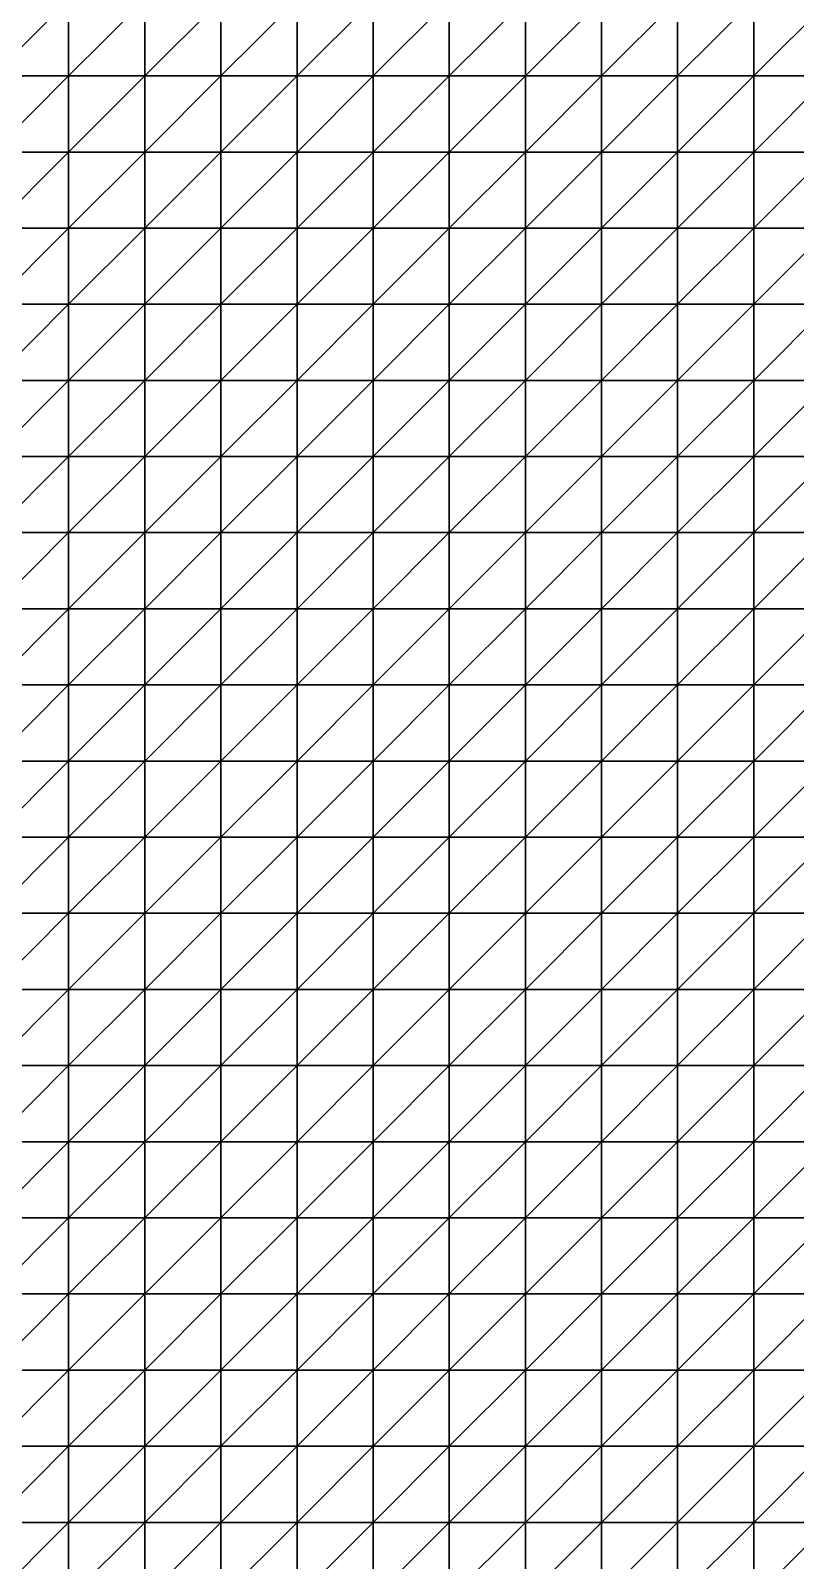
# Model space of a CAD drawing. Header units: metres. Extents: x 351000 to 353000, y 7455000 to 7457000.
# Drawn here: x 351988 to 352239, y 7455988 to 7456490 of the extents above; entities that cross this region are included whole.
import ezdxf

# ---------------------------------------------------------------- set-up
doc = ezdxf.new("R2010")
doc.units = ezdxf.units.M

msp = doc.modelspace()

# ---------------------------------------------------------------- linework, layer by layer
at = {"layer": 'BASE_OF_OXIDE_BOX'}
for points in [[(351975, 7456475, 1209.85), (352000, 7456475, 1209.06), (352000, 7456500, 1217.07)], [(351975, 7456475, 1209.85), (352000, 7456500, 1217.07), (351975, 7456500, 1218.72)], [(352000, 7456475, 1209.06), (352025, 7456475, 1209.97), (352025, 7456500, 1216.37)], [(352000, 7456475, 1209.06), (352025, 7456500, 1216.37), (352000, 7456500, 1217.07)], [(352025, 7456475, 1209.97), (352050, 7456475, 1211.53), (352050, 7456500, 1216.16)], [(352025, 7456475, 1209.97), (352050, 7456500, 1216.16), (352025, 7456500, 1216.37)], [(352050, 7456475, 1211.53), (352075, 7456475, 1212.94), (352075, 7456500, 1216.14)], [(352050, 7456475, 1211.53), (352075, 7456500, 1216.14), (352050, 7456500, 1216.16)], [(352075, 7456475, 1212.94), (352100, 7456475, 1213.78), (352100, 7456500, 1216.19)], [(352075, 7456475, 1212.94), (352100, 7456500, 1216.19), (352075, 7456500, 1216.14)], [(352100, 7456475, 1213.78), (352125, 7456475, 1213.8), (352125, 7456500, 1216.06)], [(352100, 7456475, 1213.78), (352125, 7456500, 1216.06), (352100, 7456500, 1216.19)], [(352125, 7456475, 1213.8), (352150, 7456475, 1212.78), (352150, 7456500, 1215.22)], [(352125, 7456475, 1213.8), (352150, 7456500, 1215.22), (352125, 7456500, 1216.06)], [(352150, 7456475, 1212.78), (352175, 7456475, 1210.5), (352175, 7456500, 1213.01)], [(352150, 7456475, 1212.78), (352175, 7456500, 1213.01), (352150, 7456500, 1215.22)], [(352175, 7456475, 1210.5), (352200, 7456475, 1206.96), (352200, 7456500, 1209.07)], [(352175, 7456475, 1210.5), (352200, 7456500, 1209.07), (352175, 7456500, 1213.01)], [(352200, 7456475, 1206.96), (352225, 7456475, 1202.68), (352225, 7456500, 1203.72)], [(352200, 7456475, 1206.96), (352225, 7456500, 1203.72), (352200, 7456500, 1209.07)], [(352225, 7456475, 1202.68), (352250, 7456475, 1198.77), (352250, 7456500, 1198.08)], [(352225, 7456475, 1202.68), (352250, 7456500, 1198.08), (352225, 7456500, 1203.72)], [(351975, 7456450, 1203.27), (352000, 7456450, 1204.55), (352000, 7456475, 1209.06)], [(351975, 7456450, 1203.27), (352000, 7456475, 1209.06), (351975, 7456475, 1209.85)], [(352000, 7456450, 1204.55), (352025, 7456450, 1207.82), (352025, 7456475, 1209.97)], [(352000, 7456450, 1204.55), (352025, 7456475, 1209.97), (352000, 7456475, 1209.06)], [(352025, 7456450, 1207.82), (352050, 7456450, 1211.49), (352050, 7456475, 1211.53)], [(352025, 7456450, 1207.82), (352050, 7456475, 1211.53), (352025, 7456475, 1209.97)], [(352050, 7456450, 1211.49), (352075, 7456450, 1214.34), (352075, 7456475, 1212.94)], [(352050, 7456450, 1211.49), (352075, 7456475, 1212.94), (352050, 7456475, 1211.53)], [(352075, 7456450, 1214.34), (352100, 7456450, 1215.72), (352100, 7456475, 1213.78)], [(352075, 7456450, 1214.34), (352100, 7456475, 1213.78), (352075, 7456475, 1212.94)], [(352100, 7456450, 1215.72), (352125, 7456450, 1215.54), (352125, 7456475, 1213.8)], [(352100, 7456450, 1215.72), (352125, 7456475, 1213.8), (352100, 7456475, 1213.78)], [(352125, 7456450, 1215.54), (352150, 7456450, 1213.93), (352150, 7456475, 1212.78)], [(352125, 7456450, 1215.54), (352150, 7456475, 1212.78), (352125, 7456475, 1213.8)], [(352150, 7456450, 1213.93), (352175, 7456450, 1211.15), (352175, 7456475, 1210.5)], [(352150, 7456450, 1213.93), (352175, 7456475, 1210.5), (352150, 7456475, 1212.78)], [(352175, 7456450, 1211.15), (352200, 7456450, 1207.58), (352200, 7456475, 1206.96)], [(352175, 7456450, 1211.15), (352200, 7456475, 1206.96), (352175, 7456475, 1210.5)], [(352200, 7456450, 1207.58), (352225, 7456450, 1203.89), (352225, 7456475, 1202.68)], [(352200, 7456450, 1207.58), (352225, 7456475, 1202.68), (352200, 7456475, 1206.96)], [(352225, 7456450, 1203.89), (352250, 7456450, 1201.1), (352250, 7456475, 1198.77)], [(352225, 7456450, 1203.89), (352250, 7456475, 1198.77), (352225, 7456475, 1202.68)], [(351975, 7456425, 1199.93), (352000, 7456425, 1203.98), (352000, 7456450, 1204.55)], [(351975, 7456425, 1199.93), (352000, 7456450, 1204.55), (351975, 7456450, 1203.27)], [(352000, 7456425, 1203.98), (352025, 7456425, 1209.9), (352025, 7456450, 1207.82)], [(352000, 7456425, 1203.98), (352025, 7456450, 1207.82), (352000, 7456450, 1204.55)], [(352025, 7456425, 1209.9), (352050, 7456425, 1215.66), (352050, 7456450, 1211.49)], [(352025, 7456425, 1209.9), (352050, 7456450, 1211.49), (352025, 7456450, 1207.82)], [(352050, 7456425, 1215.66), (352075, 7456425, 1219.7), (352075, 7456450, 1214.34)], [(352050, 7456425, 1215.66), (352075, 7456450, 1214.34), (352050, 7456450, 1211.49)], [(352075, 7456425, 1219.7), (352100, 7456425, 1221.29), (352100, 7456450, 1215.72)], [(352075, 7456425, 1219.7), (352100, 7456450, 1215.72), (352075, 7456450, 1214.34)], [(352100, 7456425, 1221.29), (352125, 7456425, 1220.5), (352125, 7456450, 1215.54)], [(352100, 7456425, 1221.29), (352125, 7456450, 1215.54), (352100, 7456450, 1215.72)], [(352125, 7456425, 1220.5), (352150, 7456425, 1217.88), (352150, 7456450, 1213.93)], [(352125, 7456425, 1220.5), (352150, 7456450, 1213.93), (352125, 7456450, 1215.54)], [(352150, 7456425, 1217.88), (352175, 7456425, 1214.12), (352175, 7456450, 1211.15)], [(352150, 7456425, 1217.88), (352175, 7456450, 1211.15), (352150, 7456450, 1213.93)], [(352175, 7456425, 1214.12), (352200, 7456425, 1209.95), (352200, 7456450, 1207.58)], [(352175, 7456425, 1214.12), (352200, 7456450, 1207.58), (352175, 7456450, 1211.15)], [(352200, 7456425, 1209.95), (352225, 7456425, 1206.14), (352225, 7456450, 1203.89)], [(352200, 7456425, 1209.95), (352225, 7456450, 1203.89), (352200, 7456450, 1207.58)], [(352225, 7456425, 1206.14), (352250, 7456425, 1203.61), (352250, 7456450, 1201.1)], [(352225, 7456425, 1206.14), (352250, 7456450, 1201.1), (352225, 7456450, 1203.89)], [(351975, 7456400, 1198.9), (352000, 7456400, 1205.4), (352000, 7456425, 1203.98)], [(351975, 7456400, 1198.9), (352000, 7456425, 1203.98), (351975, 7456425, 1199.93)], [(352000, 7456400, 1205.4), (352025, 7456400, 1213.43), (352025, 7456425, 1209.9)], [(352000, 7456400, 1205.4), (352025, 7456425, 1209.9), (352000, 7456425, 1203.98)], [(352025, 7456400, 1213.43), (352050, 7456400, 1220.69), (352050, 7456425, 1215.66)], [(352025, 7456400, 1213.43), (352050, 7456425, 1215.66), (352025, 7456425, 1209.9)], [(352050, 7456400, 1220.69), (352075, 7456400, 1224.34), (352075, 7456425, 1219.7)], [(352050, 7456400, 1220.69), (352075, 7456425, 1219.7), (352050, 7456425, 1215.66)], [(352075, 7456400, 1224.34), (352100, 7456400, 1222.56), (352100, 7456425, 1221.29)], [(352075, 7456400, 1224.34), (352100, 7456425, 1221.29), (352075, 7456425, 1219.7)], [(352100, 7456400, 1222.56), (352125, 7456400, 1220.95), (352125, 7456425, 1220.5)], [(352100, 7456400, 1222.56), (352125, 7456425, 1220.5), (352100, 7456425, 1221.29)], [(352125, 7456400, 1220.95), (352150, 7456400, 1219.85), (352150, 7456425, 1217.88)], [(352125, 7456400, 1220.95), (352150, 7456425, 1217.88), (352125, 7456425, 1220.5)], [(352150, 7456400, 1219.85), (352175, 7456400, 1216.66), (352175, 7456425, 1214.12)], [(352150, 7456400, 1219.85), (352175, 7456425, 1214.12), (352150, 7456425, 1217.88)], [(352175, 7456400, 1216.66), (352200, 7456400, 1211.8), (352200, 7456425, 1209.95)], [(352175, 7456400, 1216.66), (352200, 7456425, 1209.95), (352175, 7456425, 1214.12)], [(352200, 7456400, 1211.8), (352225, 7456400, 1207.65), (352225, 7456425, 1206.14)], [(352200, 7456400, 1211.8), (352225, 7456425, 1206.14), (352200, 7456425, 1209.95)], [(352225, 7456400, 1207.65), (352250, 7456400, 1204.96), (352250, 7456425, 1203.61)], [(352225, 7456400, 1207.65), (352250, 7456425, 1203.61), (352225, 7456425, 1206.14)], [(351975, 7456375, 1198.24), (352000, 7456375, 1205.89), (352000, 7456400, 1205.4)], [(351975, 7456375, 1198.24), (352000, 7456400, 1205.4), (351975, 7456400, 1198.9)], [(352000, 7456375, 1205.89), (352025, 7456375, 1214.78), (352025, 7456400, 1213.43)], [(352000, 7456375, 1205.89), (352025, 7456400, 1213.43), (352000, 7456400, 1205.4)], [(352025, 7456375, 1214.78), (352050, 7456375, 1222.45), (352050, 7456400, 1220.69)], [(352025, 7456375, 1214.78), (352050, 7456400, 1220.69), (352025, 7456400, 1213.43)], [(352050, 7456375, 1222.45), (352075, 7456375, 1223.11), (352075, 7456400, 1224.34)], [(352050, 7456375, 1222.45), (352075, 7456400, 1224.34), (352050, 7456400, 1220.69)], [(352075, 7456375, 1223.11), (352100, 7456375, 1220.87), (352100, 7456400, 1222.56)], [(352075, 7456375, 1223.11), (352100, 7456400, 1222.56), (352075, 7456400, 1224.34)], [(352100, 7456375, 1220.87), (352125, 7456375, 1218.91), (352125, 7456400, 1220.95)], [(352100, 7456375, 1220.87), (352125, 7456400, 1220.95), (352100, 7456400, 1222.56)], [(352125, 7456375, 1218.91), (352150, 7456375, 1217.67), (352150, 7456400, 1219.85)], [(352125, 7456375, 1218.91), (352150, 7456400, 1219.85), (352125, 7456400, 1220.95)], [(352150, 7456375, 1217.67), (352175, 7456375, 1215.98), (352175, 7456400, 1216.66)], [(352150, 7456375, 1217.67), (352175, 7456400, 1216.66), (352150, 7456400, 1219.85)], [(352175, 7456375, 1215.98), (352200, 7456375, 1211.06), (352200, 7456400, 1211.8)], [(352175, 7456375, 1215.98), (352200, 7456400, 1211.8), (352175, 7456400, 1216.66)], [(352200, 7456375, 1211.06), (352225, 7456375, 1207.15), (352225, 7456400, 1207.65)], [(352200, 7456375, 1211.06), (352225, 7456400, 1207.65), (352200, 7456400, 1211.8)], [(352225, 7456375, 1207.15), (352250, 7456375, 1204.79), (352250, 7456400, 1204.96)], [(352225, 7456375, 1207.15), (352250, 7456400, 1204.96), (352225, 7456400, 1207.65)], [(351975, 7456350, 1196.46), (352000, 7456350, 1203.59), (352000, 7456375, 1205.89)], [(351975, 7456350, 1196.46), (352000, 7456375, 1205.89), (351975, 7456375, 1198.24)], [(352000, 7456350, 1203.59), (352025, 7456350, 1211.8), (352025, 7456375, 1214.78)], [(352000, 7456350, 1203.59), (352025, 7456375, 1214.78), (352000, 7456375, 1205.89)], [(352025, 7456350, 1211.8), (352050, 7456350, 1218.73), (352050, 7456375, 1222.45)], [(352025, 7456350, 1211.8), (352050, 7456375, 1222.45), (352025, 7456375, 1214.78)], [(352050, 7456350, 1218.73), (352075, 7456350, 1221.47), (352075, 7456375, 1223.11)], [(352050, 7456350, 1218.73), (352075, 7456375, 1223.11), (352050, 7456375, 1222.45)], [(352075, 7456350, 1221.47), (352100, 7456350, 1218.7), (352100, 7456375, 1220.87)], [(352075, 7456350, 1221.47), (352100, 7456375, 1220.87), (352075, 7456375, 1223.11)], [(352100, 7456350, 1218.7), (352125, 7456350, 1216.35), (352125, 7456375, 1218.91)], [(352100, 7456350, 1218.7), (352125, 7456375, 1218.91), (352100, 7456375, 1220.87)], [(352125, 7456350, 1216.35), (352150, 7456350, 1214.95), (352150, 7456375, 1217.67)], [(352125, 7456350, 1216.35), (352150, 7456375, 1217.67), (352125, 7456375, 1218.91)], [(352150, 7456350, 1214.95), (352175, 7456350, 1211.05), (352175, 7456375, 1215.98)], [(352150, 7456350, 1214.95), (352175, 7456375, 1215.98), (352150, 7456375, 1217.67)], [(352175, 7456350, 1211.05), (352200, 7456350, 1207.15), (352200, 7456375, 1211.06)], [(352175, 7456350, 1211.05), (352200, 7456375, 1211.06), (352175, 7456375, 1215.98)], [(352200, 7456350, 1207.15), (352225, 7456350, 1204.6), (352225, 7456375, 1207.15)], [(352200, 7456350, 1207.15), (352225, 7456375, 1207.15), (352200, 7456375, 1211.06)], [(352225, 7456350, 1204.6), (352250, 7456350, 1203.62), (352250, 7456375, 1204.79)], [(352225, 7456350, 1204.6), (352250, 7456375, 1204.79), (352225, 7456375, 1207.15)], [(351975, 7456325, 1193.53), (352000, 7456325, 1198.78), (352000, 7456350, 1203.59)], [(351975, 7456325, 1193.53), (352000, 7456350, 1203.59), (351975, 7456350, 1196.46)], [(352000, 7456325, 1198.78), (352025, 7456325, 1205.14), (352025, 7456350, 1211.8)], [(352000, 7456325, 1198.78), (352025, 7456350, 1211.8), (352000, 7456350, 1203.59)], [(352025, 7456325, 1205.14), (352050, 7456325, 1210.48), (352050, 7456350, 1218.73)], [(352025, 7456325, 1205.14), (352050, 7456350, 1218.73), (352025, 7456350, 1211.8)], [(352050, 7456325, 1210.48), (352075, 7456325, 1213.21), (352075, 7456350, 1221.47)], [(352050, 7456325, 1210.48), (352075, 7456350, 1221.47), (352050, 7456350, 1218.73)], [(352075, 7456325, 1213.21), (352100, 7456325, 1212.86), (352100, 7456350, 1218.7)], [(352075, 7456325, 1213.21), (352100, 7456350, 1218.7), (352075, 7456350, 1221.47)], [(352100, 7456325, 1212.86), (352125, 7456325, 1210.11), (352125, 7456350, 1216.35)], [(352100, 7456325, 1212.86), (352125, 7456350, 1216.35), (352100, 7456350, 1218.7)], [(352125, 7456325, 1210.11), (352150, 7456325, 1206.36), (352150, 7456350, 1214.95)], [(352125, 7456325, 1210.11), (352150, 7456350, 1214.95), (352125, 7456350, 1216.35)], [(352150, 7456325, 1206.36), (352175, 7456325, 1203.05), (352175, 7456350, 1211.05)], [(352150, 7456325, 1206.36), (352175, 7456350, 1211.05), (352150, 7456350, 1214.95)], [(352175, 7456325, 1203.05), (352200, 7456325, 1201.11), (352200, 7456350, 1207.15)], [(352175, 7456325, 1203.05), (352200, 7456350, 1207.15), (352175, 7456350, 1211.05)], [(352200, 7456325, 1201.11), (352225, 7456325, 1200.88), (352225, 7456350, 1204.6)], [(352200, 7456325, 1201.11), (352225, 7456350, 1204.6), (352200, 7456350, 1207.15)], [(352225, 7456325, 1200.88), (352250, 7456325, 1202.25), (352250, 7456350, 1203.62)], [(352225, 7456325, 1200.88), (352250, 7456350, 1203.62), (352225, 7456350, 1204.6)], [(351975, 7456300, 1190.63), (352000, 7456300, 1193.45), (352000, 7456325, 1198.78)], [(351975, 7456300, 1190.63), (352000, 7456325, 1198.78), (351975, 7456325, 1193.53)], [(352000, 7456300, 1193.45), (352025, 7456300, 1197.48), (352025, 7456325, 1205.14)], [(352000, 7456300, 1193.45), (352025, 7456325, 1205.14), (352000, 7456325, 1198.78)], [(352025, 7456300, 1197.48), (352050, 7456300, 1200.93), (352050, 7456325, 1210.48)], [(352025, 7456300, 1197.48), (352050, 7456325, 1210.48), (352025, 7456325, 1205.14)], [(352050, 7456300, 1200.93), (352075, 7456300, 1202.4), (352075, 7456325, 1213.21)], [(352050, 7456300, 1200.93), (352075, 7456325, 1213.21), (352050, 7456325, 1210.48)], [(352075, 7456300, 1202.4), (352100, 7456300, 1201.51), (352100, 7456325, 1212.86)], [(352075, 7456300, 1202.4), (352100, 7456325, 1212.86), (352075, 7456325, 1213.21)], [(352100, 7456300, 1201.51), (352125, 7456300, 1198.97), (352125, 7456325, 1210.11)], [(352100, 7456300, 1201.51), (352125, 7456325, 1210.11), (352100, 7456325, 1212.86)], [(352125, 7456300, 1198.97), (352150, 7456300, 1196.17), (352150, 7456325, 1206.36)], [(352125, 7456300, 1198.97), (352150, 7456325, 1206.36), (352125, 7456325, 1210.11)], [(352150, 7456300, 1196.17), (352175, 7456300, 1194.5), (352175, 7456325, 1203.05)], [(352150, 7456300, 1196.17), (352175, 7456325, 1203.05), (352150, 7456325, 1206.36)], [(352175, 7456300, 1194.5), (352200, 7456300, 1194.79), (352200, 7456325, 1201.11)], [(352175, 7456300, 1194.5), (352200, 7456325, 1201.11), (352175, 7456325, 1203.05)], [(352200, 7456300, 1194.79), (352225, 7456300, 1197.15), (352225, 7456325, 1200.88)], [(352200, 7456300, 1194.79), (352225, 7456325, 1200.88), (352200, 7456325, 1201.11)], [(352225, 7456300, 1197.15), (352250, 7456300, 1201.15), (352250, 7456325, 1202.25)], [(352225, 7456300, 1197.15), (352250, 7456325, 1202.25), (352225, 7456325, 1200.88)], [(351975, 7456275, 1188.95), (352000, 7456275, 1189.56), (352000, 7456300, 1193.45)], [(351975, 7456275, 1188.95), (352000, 7456300, 1193.45), (351975, 7456300, 1190.63)], [(352000, 7456275, 1189.56), (352025, 7456275, 1191.52), (352025, 7456300, 1197.48)], [(352000, 7456275, 1189.56), (352025, 7456300, 1197.48), (352000, 7456300, 1193.45)], [(352025, 7456275, 1191.52), (352050, 7456275, 1193.32), (352050, 7456300, 1200.93)], [(352025, 7456275, 1191.52), (352050, 7456300, 1200.93), (352025, 7456300, 1197.48)], [(352050, 7456275, 1193.32), (352075, 7456275, 1193.74), (352075, 7456300, 1202.4)], [(352050, 7456275, 1193.32), (352075, 7456300, 1202.4), (352050, 7456300, 1200.93)], [(352075, 7456275, 1193.74), (352100, 7456275, 1192.43), (352100, 7456300, 1201.51)], [(352075, 7456275, 1193.74), (352100, 7456300, 1201.51), (352075, 7456300, 1202.4)], [(352100, 7456275, 1192.43), (352125, 7456275, 1190.11), (352125, 7456300, 1198.97)], [(352100, 7456275, 1192.43), (352125, 7456300, 1198.97), (352100, 7456300, 1201.51)], [(352125, 7456275, 1190.11), (352150, 7456275, 1188.12), (352150, 7456300, 1196.17)], [(352125, 7456275, 1190.11), (352150, 7456300, 1196.17), (352125, 7456300, 1198.97)], [(352150, 7456275, 1188.12), (352175, 7456275, 1187.79), (352175, 7456300, 1194.5)], [(352150, 7456275, 1188.12), (352175, 7456300, 1194.5), (352150, 7456300, 1196.17)], [(352175, 7456275, 1187.79), (352200, 7456275, 1189.87), (352200, 7456300, 1194.79)], [(352175, 7456275, 1187.79), (352200, 7456300, 1194.79), (352175, 7456300, 1194.5)], [(352200, 7456275, 1189.87), (352225, 7456275, 1194.3), (352225, 7456300, 1197.15)], [(352200, 7456275, 1189.87), (352225, 7456300, 1197.15), (352200, 7456300, 1194.79)], [(352225, 7456275, 1194.3), (352250, 7456275, 1200.42), (352250, 7456300, 1201.15)], [(352225, 7456275, 1194.3), (352250, 7456300, 1201.15), (352225, 7456300, 1197.15)], [(351975, 7456250, 1188.58), (352000, 7456250, 1187.69), (352000, 7456275, 1189.56)], [(351975, 7456250, 1188.58), (352000, 7456275, 1189.56), (351975, 7456275, 1188.95)], [(352000, 7456250, 1187.69), (352025, 7456250, 1188.23), (352025, 7456275, 1191.52)], [(352000, 7456250, 1187.69), (352025, 7456275, 1191.52), (352000, 7456275, 1189.56)], [(352025, 7456250, 1188.23), (352050, 7456250, 1188.94), (352050, 7456275, 1193.32)], [(352025, 7456250, 1188.23), (352050, 7456275, 1193.32), (352025, 7456275, 1191.52)], [(352050, 7456250, 1188.94), (352075, 7456250, 1188.73), (352075, 7456275, 1193.74)], [(352050, 7456250, 1188.94), (352075, 7456275, 1193.74), (352050, 7456275, 1193.32)], [(352075, 7456250, 1188.73), (352100, 7456250, 1187.23), (352100, 7456275, 1192.43)], [(352075, 7456250, 1188.73), (352100, 7456275, 1192.43), (352075, 7456275, 1193.74)], [(352100, 7456250, 1187.23), (352125, 7456250, 1185.09), (352125, 7456275, 1190.11)], [(352100, 7456250, 1187.23), (352125, 7456275, 1190.11), (352100, 7456275, 1192.43)], [(352125, 7456250, 1185.09), (352150, 7456250, 1183.6), (352150, 7456275, 1188.12)], [(352125, 7456250, 1185.09), (352150, 7456275, 1188.12), (352125, 7456275, 1190.11)], [(352150, 7456250, 1183.6), (352175, 7456250, 1184.09), (352175, 7456275, 1187.79)], [(352150, 7456250, 1183.6), (352175, 7456275, 1187.79), (352150, 7456275, 1188.12)], [(352175, 7456250, 1184.09), (352200, 7456250, 1187.24), (352200, 7456275, 1189.87)], [(352175, 7456250, 1184.09), (352200, 7456275, 1189.87), (352175, 7456275, 1187.79)], [(352200, 7456250, 1187.24), (352225, 7456250, 1192.89), (352225, 7456275, 1194.3)], [(352200, 7456250, 1187.24), (352225, 7456275, 1194.3), (352200, 7456275, 1189.87)], [(352225, 7456250, 1192.89), (352250, 7456250, 1200.23), (352250, 7456275, 1200.42)], [(352225, 7456250, 1192.89), (352250, 7456275, 1200.42), (352225, 7456275, 1194.3)], [(351975, 7456225, 1188.58), (352000, 7456225, 1186.88), (352000, 7456250, 1187.69)], [(351975, 7456225, 1188.58), (352000, 7456250, 1187.69), (351975, 7456250, 1188.58)], [(352000, 7456225, 1186.88), (352025, 7456225, 1186.69), (352025, 7456250, 1188.23)], [(352000, 7456225, 1186.88), (352025, 7456250, 1188.23), (352000, 7456250, 1187.69)], [(352025, 7456225, 1186.69), (352050, 7456225, 1186.95), (352050, 7456250, 1188.94)], [(352025, 7456225, 1186.69), (352050, 7456250, 1188.94), (352025, 7456250, 1188.23)], [(352050, 7456225, 1186.95), (352075, 7456225, 1186.58), (352075, 7456250, 1188.73)], [(352050, 7456225, 1186.95), (352075, 7456250, 1188.73), (352050, 7456250, 1188.94)], [(352075, 7456225, 1186.58), (352100, 7456225, 1185.21), (352100, 7456250, 1187.23)], [(352075, 7456225, 1186.58), (352100, 7456250, 1187.23), (352075, 7456250, 1188.73)], [(352100, 7456225, 1185.21), (352125, 7456225, 1183.35), (352125, 7456250, 1185.09)], [(352100, 7456225, 1185.21), (352125, 7456250, 1185.09), (352100, 7456250, 1187.23)], [(352125, 7456225, 1183.35), (352150, 7456225, 1182.27), (352150, 7456250, 1183.6)], [(352125, 7456225, 1183.35), (352150, 7456250, 1183.6), (352125, 7456250, 1185.09)], [(352150, 7456225, 1182.27), (352175, 7456225, 1183.24), (352175, 7456250, 1184.09)], [(352150, 7456225, 1182.27), (352175, 7456250, 1184.09), (352150, 7456250, 1183.6)], [(352175, 7456225, 1183.24), (352200, 7456225, 1186.97), (352200, 7456250, 1187.24)], [(352175, 7456225, 1183.24), (352200, 7456250, 1187.24), (352175, 7456250, 1184.09)], [(352200, 7456225, 1186.97), (352225, 7456225, 1193.26), (352225, 7456250, 1192.89)], [(352200, 7456225, 1186.97), (352225, 7456250, 1192.89), (352200, 7456250, 1187.24)], [(352225, 7456225, 1193.26), (352250, 7456225, 1201.14), (352250, 7456250, 1200.23)], [(352225, 7456225, 1193.26), (352250, 7456250, 1200.23), (352225, 7456250, 1192.89)], [(351975, 7456200, 1188.04), (352000, 7456200, 1185.97), (352000, 7456225, 1186.88)], [(351975, 7456200, 1188.04), (352000, 7456225, 1186.88), (351975, 7456225, 1188.58)], [(352000, 7456200, 1185.97), (352025, 7456200, 1185.51), (352025, 7456225, 1186.69)], [(352000, 7456200, 1185.97), (352025, 7456225, 1186.69), (352000, 7456225, 1186.88)], [(352025, 7456200, 1185.51), (352050, 7456200, 1185.74), (352050, 7456225, 1186.95)], [(352025, 7456200, 1185.51), (352050, 7456225, 1186.95), (352025, 7456225, 1186.69)], [(352050, 7456200, 1185.74), (352075, 7456200, 1185.6), (352075, 7456225, 1186.58)], [(352050, 7456200, 1185.74), (352075, 7456225, 1186.58), (352050, 7456225, 1186.95)], [(352075, 7456200, 1185.6), (352100, 7456200, 1184.65), (352100, 7456225, 1185.21)], [(352075, 7456200, 1185.6), (352100, 7456225, 1185.21), (352075, 7456225, 1186.58)], [(352100, 7456200, 1184.65), (352125, 7456200, 1183.32), (352125, 7456225, 1183.35)], [(352100, 7456200, 1184.65), (352125, 7456225, 1183.35), (352100, 7456225, 1185.21)], [(352125, 7456200, 1183.32), (352150, 7456200, 1182.78), (352150, 7456225, 1182.27)], [(352125, 7456200, 1183.32), (352150, 7456225, 1182.27), (352125, 7456225, 1183.35)], [(352150, 7456200, 1182.78), (352175, 7456200, 1184.33), (352175, 7456225, 1183.24)], [(352150, 7456200, 1182.78), (352175, 7456225, 1183.24), (352150, 7456225, 1182.27)], [(352175, 7456200, 1184.33), (352200, 7456200, 1188.66), (352200, 7456225, 1186.97)], [(352175, 7456200, 1184.33), (352200, 7456225, 1186.97), (352175, 7456225, 1183.24)], [(352200, 7456200, 1188.66), (352225, 7456200, 1195.52), (352225, 7456225, 1193.26)], [(352200, 7456200, 1188.66), (352225, 7456225, 1193.26), (352200, 7456225, 1186.97)], [(352225, 7456200, 1195.52), (352250, 7456200, 1203.81), (352250, 7456225, 1201.14)], [(352225, 7456200, 1195.52), (352250, 7456225, 1201.14), (352225, 7456225, 1193.26)], [(351975, 7456175, 1187.4), (352000, 7456175, 1185.1), (352000, 7456200, 1185.97)], [(351975, 7456175, 1187.4), (352000, 7456200, 1185.97), (351975, 7456200, 1188.04)], [(352000, 7456175, 1185.1), (352025, 7456175, 1184.48), (352025, 7456200, 1185.51)], [(352000, 7456175, 1185.1), (352025, 7456200, 1185.51), (352000, 7456200, 1185.97)], [(352025, 7456175, 1184.48), (352050, 7456175, 1184.73), (352050, 7456200, 1185.74)], [(352025, 7456175, 1184.48), (352050, 7456200, 1185.74), (352025, 7456200, 1185.51)], [(352050, 7456175, 1184.73), (352075, 7456175, 1184.89), (352075, 7456200, 1185.6)], [(352050, 7456175, 1184.73), (352075, 7456200, 1185.6), (352050, 7456200, 1185.74)], [(352075, 7456175, 1184.89), (352100, 7456175, 1184.43), (352100, 7456200, 1184.65)], [(352075, 7456175, 1184.89), (352100, 7456200, 1184.65), (352075, 7456200, 1185.6)], [(352100, 7456175, 1184.43), (352125, 7456175, 1183.74), (352125, 7456200, 1183.32)], [(352100, 7456175, 1184.43), (352125, 7456200, 1183.32), (352100, 7456200, 1184.65)], [(352125, 7456175, 1183.74), (352150, 7456175, 1183.94), (352150, 7456200, 1182.78)], [(352125, 7456175, 1183.74), (352150, 7456200, 1182.78), (352125, 7456200, 1183.32)], [(352150, 7456175, 1183.94), (352175, 7456175, 1186.31), (352175, 7456200, 1184.33)], [(352150, 7456175, 1183.94), (352175, 7456200, 1184.33), (352150, 7456200, 1182.78)], [(352175, 7456175, 1186.31), (352200, 7456175, 1191.53), (352200, 7456200, 1188.66)], [(352175, 7456175, 1186.31), (352200, 7456200, 1188.66), (352175, 7456200, 1184.33)], [(352200, 7456175, 1191.53), (352225, 7456175, 1199.28), (352225, 7456200, 1195.52)], [(352200, 7456175, 1191.53), (352225, 7456200, 1195.52), (352200, 7456200, 1188.66)], [(352225, 7456175, 1199.28), (352250, 7456175, 1208.27), (352250, 7456200, 1203.81)], [(352225, 7456175, 1199.28), (352250, 7456200, 1203.81), (352225, 7456200, 1195.52)], [(351975, 7456150, 1188.58), (352000, 7456150, 1186.03), (352000, 7456175, 1185.1)], [(351975, 7456150, 1188.58), (352000, 7456175, 1185.1), (351975, 7456175, 1187.4)], [(352000, 7456150, 1186.03), (352025, 7456150, 1185.03), (352025, 7456175, 1184.48)], [(352000, 7456150, 1186.03), (352025, 7456175, 1184.48), (352000, 7456175, 1185.1)], [(352025, 7456150, 1185.03), (352050, 7456150, 1184.98), (352050, 7456175, 1184.73)], [(352025, 7456150, 1185.03), (352050, 7456175, 1184.73), (352025, 7456175, 1184.48)], [(352050, 7456150, 1184.98), (352075, 7456150, 1185.01), (352075, 7456175, 1184.89)], [(352050, 7456150, 1184.98), (352075, 7456175, 1184.89), (352050, 7456175, 1184.73)], [(352075, 7456150, 1185.01), (352100, 7456150, 1184.68), (352100, 7456175, 1184.43)], [(352075, 7456150, 1185.01), (352100, 7456175, 1184.43), (352075, 7456175, 1184.89)], [(352100, 7456150, 1184.68), (352125, 7456150, 1184.35), (352125, 7456175, 1183.74)], [(352100, 7456150, 1184.68), (352125, 7456175, 1183.74), (352100, 7456175, 1184.43)], [(352125, 7456150, 1184.35), (352150, 7456150, 1185.14), (352150, 7456175, 1183.94)], [(352125, 7456150, 1184.35), (352150, 7456175, 1183.94), (352125, 7456175, 1183.74)], [(352150, 7456150, 1185.14), (352175, 7456150, 1188.32), (352175, 7456175, 1186.31)], [(352150, 7456150, 1185.14), (352175, 7456175, 1186.31), (352150, 7456175, 1183.94)], [(352175, 7456150, 1188.32), (352200, 7456150, 1194.55), (352200, 7456175, 1191.53)], [(352175, 7456150, 1188.32), (352200, 7456175, 1191.53), (352175, 7456175, 1186.31)], [(352200, 7456150, 1194.55), (352225, 7456150, 1203.38), (352225, 7456175, 1199.28)], [(352200, 7456150, 1194.55), (352225, 7456175, 1199.28), (352200, 7456175, 1191.53)], [(352225, 7456150, 1203.38), (352250, 7456150, 1213.33), (352250, 7456175, 1208.27)], [(352225, 7456150, 1203.38), (352250, 7456175, 1208.27), (352225, 7456175, 1199.28)], [(351975, 7456125, 1193.78), (352000, 7456125, 1190.89), (352000, 7456150, 1186.03)], [(351975, 7456125, 1193.78), (352000, 7456150, 1186.03), (351975, 7456150, 1188.58)], [(352000, 7456125, 1190.89), (352025, 7456125, 1189.1), (352025, 7456150, 1185.03)], [(352000, 7456125, 1190.89), (352025, 7456150, 1185.03), (352000, 7456150, 1186.03)], [(352025, 7456125, 1189.1), (352050, 7456125, 1188.09), (352050, 7456150, 1184.98)], [(352025, 7456125, 1189.1), (352050, 7456150, 1184.98), (352025, 7456150, 1185.03)], [(352050, 7456125, 1188.09), (352075, 7456125, 1187.23), (352075, 7456150, 1185.01)], [(352050, 7456125, 1188.09), (352075, 7456150, 1185.01), (352050, 7456150, 1184.98)], [(352075, 7456125, 1187.23), (352100, 7456125, 1186.22), (352100, 7456150, 1184.68)], [(352075, 7456125, 1187.23), (352100, 7456150, 1184.68), (352075, 7456150, 1185.01)], [(352100, 7456125, 1186.22), (352125, 7456125, 1185.51), (352125, 7456150, 1184.35)], [(352100, 7456125, 1186.22), (352125, 7456150, 1184.35), (352100, 7456150, 1184.68)], [(352125, 7456125, 1185.51), (352150, 7456125, 1186.25), (352150, 7456150, 1185.14)], [(352125, 7456125, 1185.51), (352150, 7456150, 1185.14), (352125, 7456150, 1184.35)], [(352150, 7456125, 1186.25), (352175, 7456125, 1189.74), (352175, 7456150, 1188.32)], [(352150, 7456125, 1186.25), (352175, 7456150, 1188.32), (352150, 7456150, 1185.14)], [(352175, 7456125, 1189.74), (352200, 7456125, 1196.59), (352200, 7456150, 1194.55)], [(352175, 7456125, 1189.74), (352200, 7456150, 1194.55), (352175, 7456150, 1188.32)], [(352200, 7456125, 1196.59), (352225, 7456125, 1206.24), (352225, 7456150, 1203.38)], [(352200, 7456125, 1196.59), (352225, 7456150, 1203.38), (352200, 7456150, 1194.55)], [(352225, 7456125, 1206.24), (352250, 7456125, 1217), (352250, 7456150, 1213.33)], [(352225, 7456125, 1206.24), (352250, 7456150, 1213.33), (352225, 7456150, 1203.38)], [(351975, 7456100, 1203.44), (352000, 7456100, 1200.12), (352000, 7456125, 1190.89)], [(351975, 7456100, 1203.44), (352000, 7456125, 1190.89), (351975, 7456125, 1193.78)], [(352000, 7456100, 1200.12), (352025, 7456100, 1197.16), (352025, 7456125, 1189.1)], [(352000, 7456100, 1200.12), (352025, 7456125, 1189.1), (352000, 7456125, 1190.89)], [(352025, 7456100, 1197.16), (352050, 7456100, 1194.54), (352050, 7456125, 1188.09)], [(352025, 7456100, 1197.16), (352050, 7456125, 1188.09), (352025, 7456125, 1189.1)], [(352050, 7456100, 1194.54), (352075, 7456100, 1191.97), (352075, 7456125, 1187.23)], [(352050, 7456100, 1194.54), (352075, 7456125, 1187.23), (352050, 7456125, 1188.09)], [(352075, 7456100, 1191.97), (352100, 7456100, 1189.4), (352100, 7456125, 1186.22)], [(352075, 7456100, 1191.97), (352100, 7456125, 1186.22), (352075, 7456125, 1187.23)], [(352100, 7456100, 1189.4), (352125, 7456100, 1187.44), (352125, 7456125, 1185.51)], [(352100, 7456100, 1189.4), (352125, 7456125, 1185.51), (352100, 7456125, 1186.22)], [(352125, 7456100, 1187.44), (352150, 7456100, 1187.3), (352150, 7456125, 1186.25)], [(352125, 7456100, 1187.44), (352150, 7456125, 1186.25), (352125, 7456125, 1185.51)], [(352150, 7456100, 1187.3), (352175, 7456100, 1190.28), (352175, 7456125, 1189.74)], [(352150, 7456100, 1187.3), (352175, 7456125, 1189.74), (352150, 7456125, 1186.25)], [(352175, 7456100, 1190.28), (352200, 7456100, 1196.98), (352200, 7456125, 1196.59)], [(352175, 7456100, 1190.28), (352200, 7456125, 1196.59), (352175, 7456125, 1189.74)], [(352200, 7456100, 1196.98), (352225, 7456100, 1206.76), (352225, 7456125, 1206.24)], [(352200, 7456100, 1196.98), (352225, 7456125, 1206.24), (352200, 7456125, 1196.59)], [(352225, 7456100, 1206.76), (352250, 7456100, 1217.77), (352250, 7456125, 1217)], [(352225, 7456100, 1206.76), (352250, 7456125, 1217), (352225, 7456125, 1206.24)], [(351975, 7456075, 1215.28), (352000, 7456075, 1211.51), (352000, 7456100, 1200.12)], [(351975, 7456075, 1215.28), (352000, 7456100, 1200.12), (351975, 7456100, 1203.44)], [(352000, 7456075, 1211.51), (352025, 7456075, 1207.17), (352025, 7456100, 1197.16)], [(352000, 7456075, 1211.51), (352025, 7456100, 1197.16), (352000, 7456100, 1200.12)], [(352025, 7456075, 1207.17), (352050, 7456075, 1202.65), (352050, 7456100, 1194.54)], [(352025, 7456075, 1207.17), (352050, 7456100, 1194.54), (352025, 7456100, 1197.16)], [(352050, 7456075, 1202.65), (352075, 7456075, 1198.01), (352075, 7456100, 1191.97)], [(352050, 7456075, 1202.65), (352075, 7456100, 1191.97), (352050, 7456100, 1194.54)], [(352075, 7456075, 1198.01), (352100, 7456075, 1193.5), (352100, 7456100, 1189.4)], [(352075, 7456075, 1198.01), (352100, 7456100, 1189.4), (352075, 7456100, 1191.97)], [(352100, 7456075, 1193.5), (352125, 7456075, 1189.86), (352125, 7456100, 1187.44)], [(352100, 7456075, 1193.5), (352125, 7456100, 1187.44), (352100, 7456100, 1189.4)], [(352125, 7456075, 1189.86), (352150, 7456075, 1188.34), (352150, 7456100, 1187.3)], [(352125, 7456075, 1189.86), (352150, 7456100, 1187.3), (352125, 7456100, 1187.44)], [(352150, 7456075, 1188.34), (352175, 7456075, 1190.24), (352175, 7456100, 1190.28)], [(352150, 7456075, 1188.34), (352175, 7456100, 1190.28), (352150, 7456100, 1187.3)], [(352175, 7456075, 1190.24), (352200, 7456075, 1196.14), (352200, 7456100, 1196.98)], [(352175, 7456075, 1190.24), (352200, 7456100, 1196.98), (352175, 7456100, 1190.28)], [(352200, 7456075, 1196.14), (352225, 7456075, 1205.33), (352225, 7456100, 1206.76)], [(352200, 7456075, 1196.14), (352225, 7456100, 1206.76), (352200, 7456100, 1196.98)], [(352225, 7456075, 1205.33), (352250, 7456075, 1215.9), (352250, 7456100, 1217.77)], [(352225, 7456075, 1205.33), (352250, 7456100, 1217.77), (352225, 7456100, 1206.76)], [(351975, 7456050, 1224.66), (352000, 7456050, 1220.99), (352000, 7456075, 1211.51)], [(351975, 7456050, 1224.66), (352000, 7456075, 1211.51), (351975, 7456075, 1215.28)], [(352000, 7456050, 1220.99), (352025, 7456050, 1215.5), (352025, 7456075, 1207.17)], [(352000, 7456050, 1220.99), (352025, 7456075, 1207.17), (352000, 7456075, 1211.51)], [(352025, 7456050, 1215.5), (352050, 7456050, 1209.4), (352050, 7456075, 1202.65)], [(352025, 7456050, 1215.5), (352050, 7456075, 1202.65), (352025, 7456075, 1207.17)], [(352050, 7456050, 1209.4), (352075, 7456050, 1203.13), (352075, 7456075, 1198.01)], [(352050, 7456050, 1209.4), (352075, 7456075, 1198.01), (352050, 7456075, 1202.65)], [(352075, 7456050, 1203.13), (352100, 7456050, 1197.14), (352100, 7456075, 1193.5)], [(352075, 7456050, 1203.13), (352100, 7456075, 1193.5), (352075, 7456075, 1198.01)], [(352100, 7456050, 1197.14), (352125, 7456050, 1192.26), (352125, 7456075, 1189.86)], [(352100, 7456050, 1197.14), (352125, 7456075, 1189.86), (352100, 7456075, 1193.5)], [(352125, 7456050, 1192.26), (352150, 7456050, 1189.71), (352150, 7456075, 1188.34)], [(352125, 7456050, 1192.26), (352150, 7456075, 1188.34), (352125, 7456075, 1189.86)], [(352150, 7456050, 1189.71), (352175, 7456050, 1190.69), (352175, 7456075, 1190.24)], [(352150, 7456050, 1189.71), (352175, 7456075, 1190.24), (352150, 7456075, 1188.34)], [(352175, 7456050, 1190.69), (352200, 7456050, 1195.69), (352200, 7456075, 1196.14)], [(352175, 7456050, 1190.69), (352200, 7456075, 1196.14), (352175, 7456075, 1190.24)], [(352200, 7456050, 1195.69), (352225, 7456050, 1203.99), (352225, 7456075, 1205.33)], [(352200, 7456050, 1195.69), (352225, 7456075, 1205.33), (352200, 7456075, 1196.14)], [(352225, 7456050, 1203.99), (352250, 7456050, 1213.7), (352250, 7456075, 1215.9)], [(352225, 7456050, 1203.99), (352250, 7456075, 1215.9), (352225, 7456075, 1205.33)], [(351975, 7456025, 1228.79), (352000, 7456025, 1225.11), (352000, 7456050, 1220.99)], [(351975, 7456025, 1228.79), (352000, 7456050, 1220.99), (351975, 7456050, 1224.66)], [(352000, 7456025, 1225.11), (352025, 7456025, 1219.08), (352025, 7456050, 1215.5)], [(352000, 7456025, 1225.11), (352025, 7456050, 1215.5), (352000, 7456050, 1220.99)], [(352025, 7456025, 1219.08), (352050, 7456025, 1212.34), (352050, 7456050, 1209.4)], [(352025, 7456025, 1219.08), (352050, 7456050, 1209.4), (352025, 7456050, 1215.5)], [(352050, 7456025, 1212.34), (352075, 7456025, 1205.59), (352075, 7456050, 1203.13)], [(352050, 7456025, 1212.34), (352075, 7456050, 1203.13), (352050, 7456050, 1209.4)], [(352075, 7456025, 1205.59), (352100, 7456025, 1199.42), (352100, 7456050, 1197.14)], [(352075, 7456025, 1205.59), (352100, 7456050, 1197.14), (352075, 7456050, 1203.13)], [(352100, 7456025, 1199.42), (352125, 7456025, 1194.59), (352125, 7456050, 1192.26)], [(352100, 7456025, 1199.42), (352125, 7456050, 1192.26), (352100, 7456050, 1197.14)], [(352125, 7456025, 1194.59), (352150, 7456025, 1192.16), (352150, 7456050, 1189.71)], [(352125, 7456025, 1194.59), (352150, 7456050, 1189.71), (352125, 7456050, 1192.26)], [(352150, 7456025, 1192.16), (352175, 7456025, 1193.11), (352175, 7456050, 1190.69)], [(352150, 7456025, 1192.16), (352175, 7456050, 1190.69), (352150, 7456050, 1189.71)], [(352175, 7456025, 1193.11), (352200, 7456025, 1197.81), (352200, 7456050, 1195.69)], [(352175, 7456025, 1193.11), (352200, 7456050, 1195.69), (352175, 7456050, 1190.69)], [(352200, 7456025, 1197.81), (352225, 7456025, 1205.47), (352225, 7456050, 1203.99)], [(352200, 7456025, 1197.81), (352225, 7456050, 1203.99), (352200, 7456050, 1195.69)], [(352225, 7456025, 1205.47), (352250, 7456025, 1214.29), (352250, 7456050, 1213.7)], [(352225, 7456025, 1205.47), (352250, 7456050, 1213.7), (352225, 7456050, 1203.99)], [(351975, 7456000, 1227.32), (352000, 7456000, 1223.28), (352000, 7456025, 1225.11)], [(351975, 7456000, 1227.32), (352000, 7456025, 1225.11), (351975, 7456025, 1228.79)], [(352000, 7456000, 1223.28), (352025, 7456000, 1217.51), (352025, 7456025, 1219.08)], [(352000, 7456000, 1223.28), (352025, 7456025, 1219.08), (352000, 7456025, 1225.11)], [(352025, 7456000, 1217.51), (352050, 7456000, 1211.3), (352050, 7456025, 1212.34)], [(352025, 7456000, 1217.51), (352050, 7456025, 1212.34), (352025, 7456025, 1219.08)], [(352050, 7456000, 1211.3), (352075, 7456000, 1205.5), (352075, 7456025, 1205.59)], [(352050, 7456000, 1211.3), (352075, 7456025, 1205.59), (352050, 7456025, 1212.34)], [(352075, 7456000, 1205.5), (352100, 7456000, 1200.69), (352100, 7456025, 1199.42)], [(352075, 7456000, 1205.5), (352100, 7456025, 1199.42), (352075, 7456025, 1205.59)], [(352100, 7456000, 1200.69), (352125, 7456000, 1197.47), (352125, 7456025, 1194.59)], [(352100, 7456000, 1200.69), (352125, 7456025, 1194.59), (352100, 7456025, 1199.42)], [(352125, 7456000, 1197.47), (352150, 7456000, 1196.57), (352150, 7456025, 1192.16)], [(352125, 7456000, 1197.47), (352150, 7456025, 1192.16), (352125, 7456025, 1194.59)], [(352150, 7456000, 1196.57), (352175, 7456000, 1198.67), (352175, 7456025, 1193.11)], [(352150, 7456000, 1196.57), (352175, 7456025, 1193.11), (352150, 7456025, 1192.16)], [(352175, 7456000, 1198.67), (352200, 7456000, 1203.89), (352200, 7456025, 1197.81)], [(352175, 7456000, 1198.67), (352200, 7456025, 1197.81), (352175, 7456025, 1193.11)], [(352200, 7456000, 1203.89), (352225, 7456000, 1211.41), (352225, 7456025, 1205.47)], [(352200, 7456000, 1203.89), (352225, 7456025, 1205.47), (352200, 7456025, 1197.81)], [(352225, 7456000, 1211.41), (352250, 7456000, 1219.55), (352250, 7456025, 1214.29)], [(352225, 7456000, 1211.41), (352250, 7456025, 1214.29), (352225, 7456025, 1205.47)], [(351975, 7455975, 1221.54), (352000, 7455975, 1218.15), (352000, 7456000, 1223.28)], [(351975, 7455975, 1221.54), (352000, 7456000, 1223.28), (351975, 7456000, 1227.32)], [(352000, 7455975, 1218.15), (352025, 7455975, 1213.34), (352025, 7456000, 1217.51)], [(352000, 7455975, 1218.15), (352025, 7456000, 1217.51), (352000, 7456000, 1223.28)], [(352025, 7455975, 1213.34), (352050, 7455975, 1208.56), (352050, 7456000, 1211.3)], [(352025, 7455975, 1213.34), (352050, 7456000, 1211.3), (352025, 7456000, 1217.51)], [(352050, 7455975, 1208.56), (352075, 7455975, 1204.73), (352075, 7456000, 1205.5)], [(352050, 7455975, 1208.56), (352075, 7456000, 1205.5), (352050, 7456000, 1211.3)], [(352075, 7455975, 1204.73), (352100, 7455975, 1202.37), (352100, 7456000, 1200.69)], [(352075, 7455975, 1204.73), (352100, 7456000, 1200.69), (352075, 7456000, 1205.5)], [(352100, 7455975, 1202.37), (352125, 7455975, 1201.78), (352125, 7456000, 1197.47)], [(352100, 7455975, 1202.37), (352125, 7456000, 1197.47), (352100, 7456000, 1200.69)], [(352125, 7455975, 1201.78), (352150, 7455975, 1203.33), (352150, 7456000, 1196.57)], [(352125, 7455975, 1201.78), (352150, 7456000, 1196.57), (352125, 7456000, 1197.47)], [(352150, 7455975, 1203.33), (352175, 7455975, 1207.29), (352175, 7456000, 1198.67)], [(352150, 7455975, 1203.33), (352175, 7456000, 1198.67), (352150, 7456000, 1196.57)], [(352175, 7455975, 1207.29), (352200, 7455975, 1213.53), (352200, 7456000, 1203.89)], [(352175, 7455975, 1207.29), (352200, 7456000, 1203.89), (352175, 7456000, 1198.67)], [(352200, 7455975, 1213.53), (352225, 7455975, 1221.18), (352225, 7456000, 1211.41)], [(352200, 7455975, 1213.53), (352225, 7456000, 1211.41), (352200, 7456000, 1203.89)], [(352225, 7455975, 1221.18), (352250, 7455975, 1228.74), (352250, 7456000, 1219.55)], [(352225, 7455975, 1221.18), (352250, 7456000, 1219.55), (352225, 7456000, 1211.41)]]:
    msp.add_3dface(points, dxfattribs=at)

doc.saveas('drawing.dxf')
